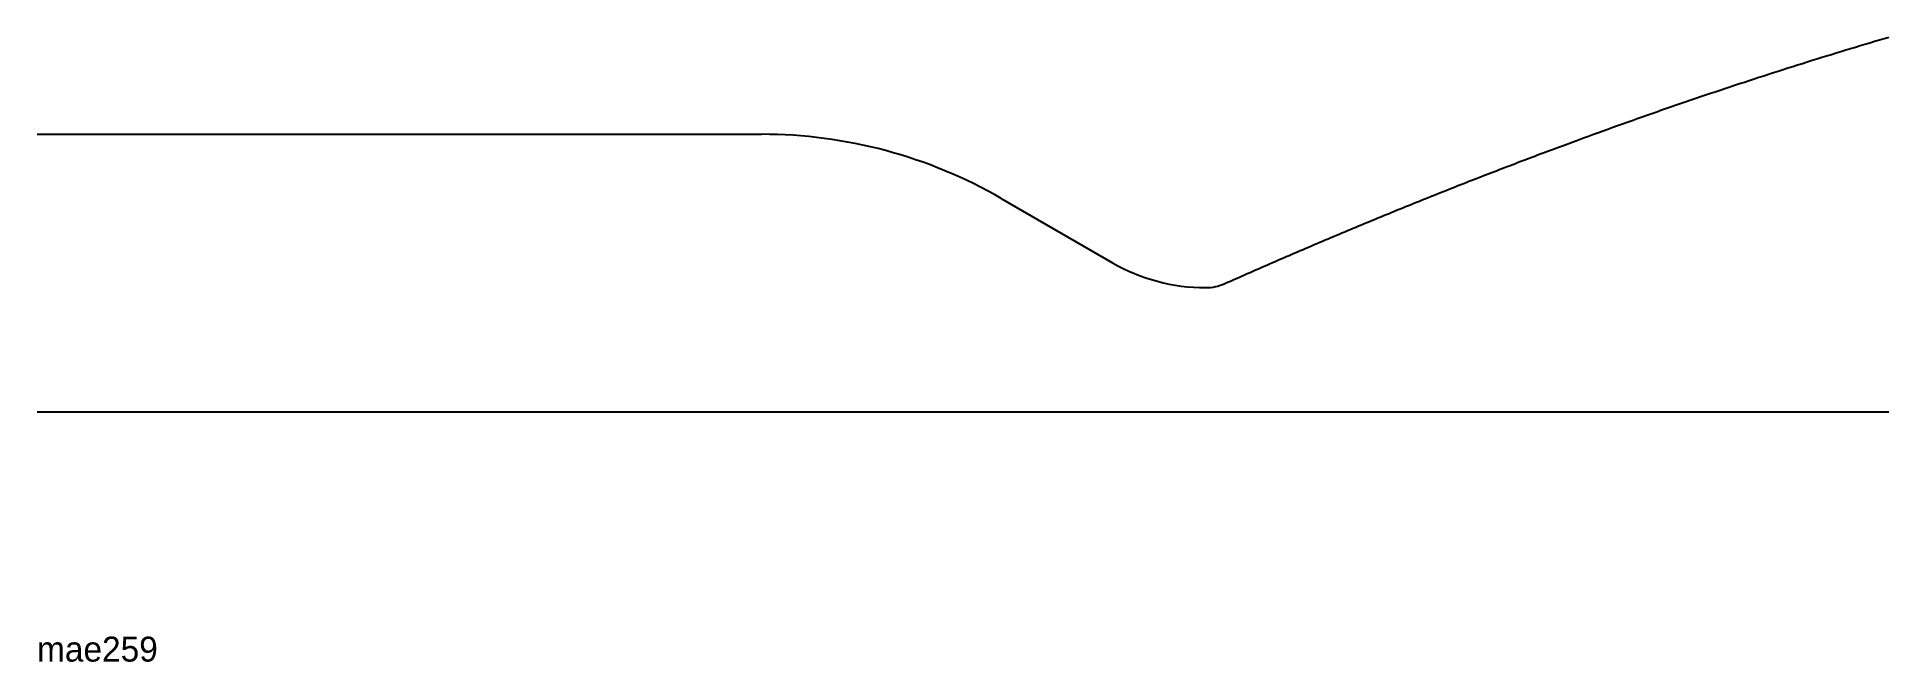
# Model space of a CAD drawing. Header units: inches. Extents: x 0 to 14.6, y -2 to 3.
import ezdxf

# ---------------------------------------------------------------- set-up
doc = ezdxf.new("R2010")
doc.units = ezdxf.units.IN
doc.header["$MEASUREMENT"] = 0
doc.linetypes.add('CENTER2', pattern=[28.575, 19.05, -3.175, 3.175, -3.175])
doc.layers.get('0').update_dxf_attribs({"color": 1})
doc.layers.add('Dimensions', color=5, linetype='Continuous')
doc.styles.get("Standard").update_dxf_attribs({"font": 'txt', "width": 0.75})

msp = doc.modelspace()

# ---------------------------------------------------------------- linework, layer by layer
for p, q in [((0, 2.185085), (5.706089, 2.185085)), ((7.593583, 1.679332), (8.469573, 1.17358))]:
    msp.add_line(p, q)
at = {"color": 3, "linetype": 'CENTER2'}
msp.add_line((0, 0), (14.584106, 0), dxfattribs=at)
for centre, radius, start, end in [((5.706089, -1.589904), 3.77499, 60, 90), ((9.202472, 2.442999), 1.4658, 240, 270), ((9.202472, 1.35049), 0.37329, 270, 293.988778)]:
    msp.add_arc(centre, radius, start, end)
msp.add_open_spline([(9.354237, 1.009443), (12.03917, 2.204222), (14.584106, 2.951068)], degree=2)

# ---------------------------------------------------------------- texts
at = {"layer": 'Dimensions', "color": 3}
msp.add_text('mae259', height=0.19685, dxfattribs=at).set_placement((0, -1.968504))

doc.saveas('drawing.dxf')
